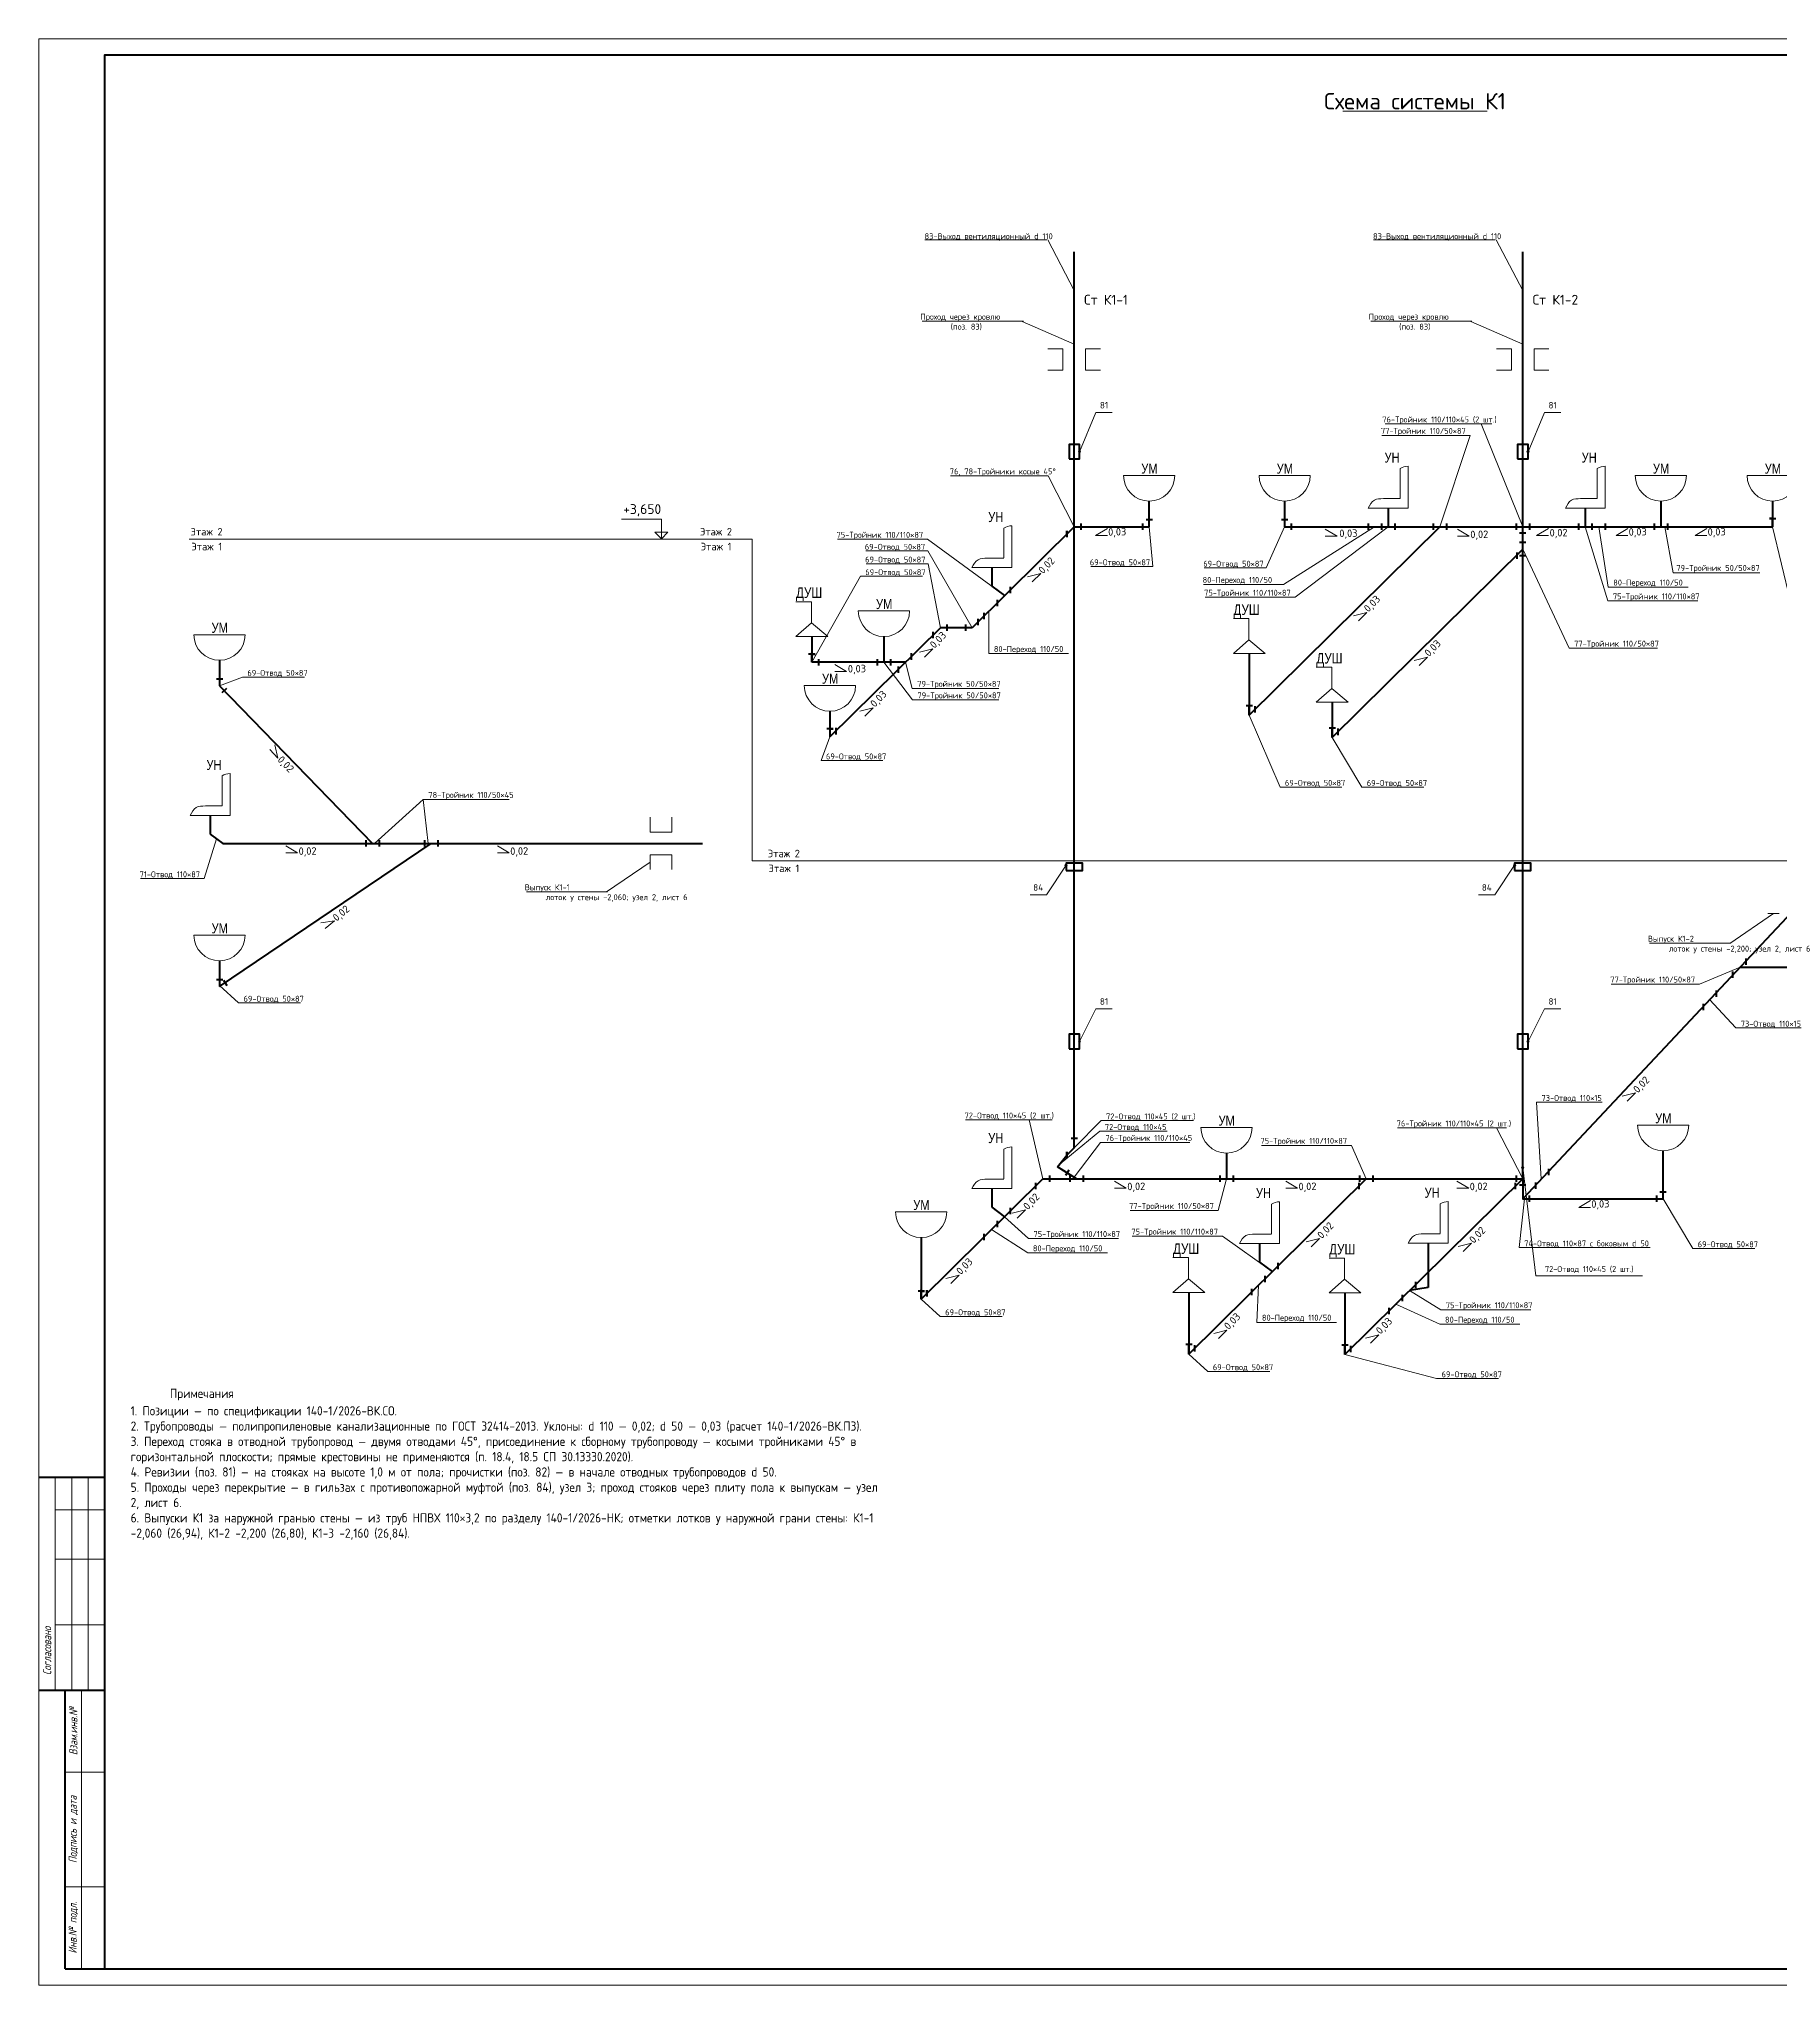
# Model space of a CAD drawing. Header units: millimetres. Extents: x 96542 to 165924, y -51527 to -2522.
# Drawn here: x 96542 to 140360, y -51527 to -2522 of the extents above; entities that cross this region are included whole.
import ezdxf
from ezdxf.enums import TextEntityAlignment as Align

# ---------------------------------------------------------------- set-up
doc = ezdxf.new("R2010")
doc.units = ezdxf.units.MM
doc.linetypes.add('DASHED', pattern=[19.05, 12.7, -6.35])
for name, color, linetype, lineweight in [('Text', 7, 'Continuous', 15), ('К1', 25, 'Continuous', 50), ('Оборудование', 19, 'Continuous', 13), ('Рамка', 7, 'Continuous', 50), ('Таблицы', 7, 'Continuous', 18), ('Текст', 28, 'Continuous', 25), ('Тонкие', 8, 'Continuous', 13)]:
    doc.layers.add(name, color=color, linetype=linetype, lineweight=lineweight)
doc.styles.add('GOST', font='isocpeur.ttf', dxfattribs={"width": 0.9})
doc.styles.add('GOST_I', font='isocpeur.ttf', dxfattribs={"width": 0.8})
doc.styles.add('ISOCPEUR', font='isocpeur.ttf', dxfattribs={"width": 0.65})
doc.styles.add('ВАНЯ', font='isocpeur.ttf', dxfattribs={"width": 0.8, "height": 250})

# ---------------------------------------------------------------- blocks, each defined once
blk = doc.blocks.new('Умывальник')
at = {"layer": 'Оборудование'}
blk.add_line((-256, 256), (256, 256), dxfattribs=at)
blk.add_arc((0, 256), 256, 180, 0, dxfattribs=at)
at = {"layer": 'Оборудование', "insert": (-80, 375), "char_height": 100, "width": 453.43, "attachment_point": 1, "style": 'ВАНЯ'}
blk.add_mtext('{\\fArial|b0|i0|c204|p34;УМ}', dxfattribs=at)
blk = doc.blocks.new('Унитаз')
at = {"layer": 'Оборудование'}
for p, q in [((24083, -22839), (24083, -23137)), ((24163, -22817), (24163, -23234)), ((23917, -23140), (24083, -23140)), ((24163, -23234), (23765, -23234))]:
    blk.add_line(p, q, dxfattribs=at)
blk.add_arc((24163, -22969), 152, 90, 121.3609, dxfattribs=at)
blk.add_spline([(23765, -23234), (23826, -23155), (23917, -23140)], degree=3, dxfattribs=at)
at = {"layer": 'Оборудование', "insert": (23927, -22679), "char_height": 100, "width": 447.68, "attachment_point": 1, "style": 'ВАНЯ'}
blk.add_mtext('{\\fArial|b0|i0|c204|p34;УН}', dxfattribs=at)
blk = doc.blocks.new('Душ')
at = {"layer": 'Оборудование'}
for p, q in [((15448, -35911), (14824, -35911)), ((15448, -36758), (15448, -35911)), ((15448, -35911), (15448, -35911)), ((14824, -37304), (15448, -36758)), ((16095, -37304), (14824, -37304)), ((16095, -37304), (15448, -36758))]:
    blk.add_line(p, q, dxfattribs=at)
at = {"layer": 'Оборудование', "insert": (14827, -35343), "char_height": 420, "width": 578.01, "attachment_point": 1, "style": 'ВАНЯ'}
blk.add_mtext('{\\fArial|b0|i0|c204|p34;ДУШ}', dxfattribs=at)

msp = doc.modelspace()

# ---------------------------------------------------------------- linework, layer by layer
at = {"layer": 'Text'}
for p, q in [((129377, -4337), (133007, -4337)), ((122326, -10862), (122326, -10322)), ((122896, -10862), (122896, -10322)), ((134189, -10862), (134189, -10322)), ((122744, -12917), (123156, -11927)), ((123156, -11927), (123569, -11927)), ((134038, -12917), (134451, -11927)), ((134451, -11927), (134863, -11927)), ((111214, -14616), (112217, -14616)), ((112217, -15112), (112217, -14616)), ((112217, -15112), (112052, -14946)), ((112052, -14946), (112382, -14946)), ((112217, -15112), (112382, -14946)), ((123151, -15022), (123449, -14849)), ((123151, -15022), (123448, -15024)), ((129229, -15043), (128932, -15041)), ((129229, -15043), (128933, -14866)), ((132560, -15043), (132263, -14866)), ((132560, -15043), (132263, -15041)), ((134255, -15022), (134554, -14849)), ((134255, -15022), (134552, -15024)), ((136257, -15022), (136555, -14849)), ((136257, -15022), (136554, -15024)), ((138246, -15022), (138544, -14849)), ((138246, -15022), (138543, -15024)), ((121767, -15987), (121433, -16071)), ((121767, -15987), (121556, -16196)), ((129979, -16969), (129644, -17053)), ((129979, -16969), (129767, -17177)), ((119051, -17883), (118716, -17966)), ((119051, -17883), (118839, -18091)), ((131505, -18089), (131171, -18173)), ((131505, -18089), (131294, -18297)), ((116880, -18454), (116584, -18277)), ((116880, -18454), (116584, -18452)), ((117551, -19366), (117216, -19450)), ((117551, -19366), (117339, -19574)), ((102555, -20631), (102354, -20412)), ((102555, -20631), (102483, -20294)), ((112476, -22495), (111936, -22495)), ((103055, -23018), (102758, -23016)), ((103055, -23018), (102759, -22841)), ((108384, -23018), (108087, -23016)), ((108384, -23018), (108088, -22841)), ((112476, -23065), (111936, -23065)), ((122406, -23328), (121911, -24071)), ((133700, -23328), (133205, -24071)), ((121498, -24071), (121911, -24071)), ((132792, -24071), (133205, -24071)), ((103984, -24732), (103643, -24783)), ((103984, -24732), (103753, -24919)), ((140075, -24547), (140360, -24547)), ((122744, -27767), (123156, -26942)), ((123156, -26942), (123569, -26942)), ((134038, -27767), (134451, -26942)), ((134451, -26942), (134863, -26942)), ((136744, -29062), (136409, -29146)), ((136744, -29062), (136532, -29270)), ((123922, -31461), (123626, -31284)), ((128233, -31461), (127937, -31284)), ((132545, -31461), (132248, -31284)), ((133906, -30943), (134236, -33666)), ((123922, -31461), (123625, -31460)), ((128233, -31461), (127936, -31460)), ((132545, -31461), (132248, -31460)), ((135317, -31946), (135615, -31772)), ((121384, -32005), (121049, -32089)), ((121384, -32005), (121172, -32214)), ((135317, -31946), (135613, -31947)), ((128789, -32731), (128455, -32814)), ((128789, -32731), (128578, -32939)), ((132614, -32847), (132279, -32931)), ((132614, -32847), (132402, -33056)), ((119717, -33654), (119382, -33738)), ((119717, -33654), (119505, -33862)), ((134236, -33666), (136922, -33666)), ((126457, -35037), (126123, -35121)), ((126457, -35037), (126246, -35245)), ((130282, -35154), (129947, -35238)), ((130282, -35154), (130070, -35362))]:
    msp.add_line(p, q, dxfattribs=at)
at = {"layer": 'Text', "linetype": 'DASHED'}
for p, q in [((100322, -15115), (114500, -15115)), ((114500, -15115), (114500, -23217)), ((114500, -23217), (163701, -23217))]:
    msp.add_line(p, q, dxfattribs=at)
at = {"layer": 'Text'}
for points in [[(118853, -7585), (121920, -7585)], [(122611, -8858), (121946, -7585)], [(130146, -7585), (133213, -7585)], [(133904, -8858), (133239, -7585)], [(118785, -9632), (121332, -9632)], [(122611, -10209), (121304, -9634)], [(130078, -9632), (132625, -9632)], [(133904, -10209), (132596, -9634)], [(121951, -10322), (122326, -10322), (122326, -10862), (121951, -10862)], [(123271, -10322), (122896, -10322), (122896, -10862), (123271, -10862)], [(133244, -10322), (133619, -10322), (133619, -10862), (133244, -10862)], [(134564, -10322), (134189, -10322), (134189, -10862), (134564, -10862)], [(130443, -12213), (133131, -12213)], [(133904, -14805), (132858, -12213)], [(130357, -12504), (132581, -12504)], [(131815, -14805), (132581, -12504)], [(119499, -13525), (121952, -13525)], [(122611, -14805), (121952, -13525)], [(116649, -15122), (118917, -15122)], [(120857, -16540), (118917, -15122)], [(124500, -14805), (124590, -15807)], [(127910, -14805), (127447, -15842)], [(130170, -14805), (127877, -16261)], [(130516, -14805), (128174, -16581)], [(135480, -14805), (136049, -16672)], [(135819, -14805), (136057, -16329)], [(137480, -14805), (137694, -15963)], [(140198, -14804), (140644, -16688)], [(117365, -15416), (118925, -15416)], [(120040, -17348), (118925, -15416)], [(133904, -15369), (135072, -17861)], [(116004, -18216), (117227, -16054)], [(117227, -16054), (118787, -16054)], [(117372, -15737), (118932, -15737)], [(119240, -17348), (118932, -15737)], [(123030, -15807), (124590, -15807)], [(125887, -15842), (127447, -15842)], [(137694, -15963), (139872, -15963)], [(125867, -16261), (127877, -16261)], [(125905, -16581), (128174, -16581)], [(136057, -16329), (138067, -16329)], [(120460, -16932), (120460, -18001)], [(136049, -16672), (138318, -16672)], [(120460, -18001), (122470, -18001)], [(135072, -17861), (137296, -17861)], [(101090, -18815), (101666, -18590)], [(101666, -18590), (103226, -18590)], [(117820, -18216), (118537, -19165)], [(118362, -18216), (118533, -18875)], [(118533, -18875), (120712, -18875)], [(118537, -19165), (120715, -19165)], [(127018, -19549), (127794, -21359)], [(116460, -20097), (116236, -20694)], [(129107, -20113), (129854, -21363)], [(116236, -20694), (117796, -20694)], [(127794, -21359), (129354, -21359)], [(129854, -21363), (131414, -21363)], [(104993, -22780), (106215, -21670)], [(106215, -21670), (108380, -21670)], [(106345, -22780), (106215, -21670)], [(111936, -22120), (111936, -22495), (112476, -22495), (112476, -22120)], [(101012, -22662), (100706, -23663)], [(111936, -23253), (110838, -24001)], [(111936, -23440), (111936, -23065), (112476, -23065), (112476, -23440)], [(99101, -23663), (100706, -23663)], [(108817, -23999), (110858, -23999)], [(140218, -24547), (139120, -25296)], [(137098, -25294), (139139, -25294)], [(139376, -25898), (138357, -26320)], [(101090, -26359), (101570, -26796)], [(136133, -26320), (138357, -26320)], [(101570, -26796), (103130, -26796)], [(138612, -26712), (139268, -27425)], [(139268, -27425), (140920, -27425)], [(134250, -29295), (135903, -29295)], [(134373, -31229), (134250, -29295)], [(119873, -29736), (122055, -29736)], [(121823, -31224), (121478, -29736)], [(122611, -30444), (123286, -29759)], [(123286, -29759), (125618, -29759)], [(122255, -30846), (123255, -30026)], [(122613, -31187), (123270, -30307)], [(123255, -30026), (124953, -30026)], [(123270, -30307), (125519, -30307)], [(127323, -30382), (129591, -30382)], [(129962, -31224), (129591, -30382)], [(130755, -29943), (133495, -29943)], [(133904, -31224), (133245, -29943)], [(126445, -31224), (126240, -32021)], [(133948, -31728), (133813, -32958)], [(137440, -31728), (138187, -32978)], [(120857, -32179), (121457, -32727)], [(124016, -32021), (126240, -32021)], [(120527, -32504), (121443, -33092)], [(121457, -32727), (123726, -32727)], [(124073, -32667), (126342, -32667)], [(127597, -33562), (126342, -32667)], [(121443, -33092), (123453, -33092)], [(133813, -32958), (137110, -32958)], [(138187, -32978), (139747, -32978)], [(118758, -34255), (119238, -34691)], [(127251, -33904), (127209, -34839)], [(131057, -34039), (131841, -34521)], [(119238, -34691), (120798, -34691)], [(130711, -34382), (131821, -34889)], [(131841, -34521), (134110, -34521)], [(127209, -34839), (129219, -34839)], [(131821, -34889), (133831, -34889)], [(125498, -35638), (125979, -36074)], [(129427, -35651), (131737, -36253)], [(125979, -36074), (127539, -36074)], [(131737, -36253), (133297, -36253)]]:
    msp.add_lwpolyline(points, dxfattribs=at)
for centre in [(122744, -12917), (134038, -12917), (122406, -23328), (133700, -23328), (122744, -27767), (134038, -27767), (133906, -30943)]:
    msp.add_circle(centre, 28.9, dxfattribs=at)
at = {"layer": 'К1'}
for p, q in [((122611, -30444), (122611, -7879)), ((133904, -31224), (133904, -7879)), ((122611, -13426), (122611, -13426)), ((124500, -14805), (124500, -14159)), ((127910, -14159), (127910, -14805)), ((137383, -14159), (137383, -14805)), ((140198, -14159), (140198, -14804)), ((124580, -14635), (124420, -14635)), ((127990, -14635), (127830, -14635)), ((130516, -14334), (130516, -14805)), ((135480, -14334), (135480, -14805)), ((140198, -14599), (140118, -14599)), ((140118, -14599), (140278, -14599)), ((140198, -14804), (140198, -14569)), ((140198, -14805), (140198, -14599)), ((122611, -14805), (120040, -17348)), ((122424, -14991), (122424, -14911)), ((122424, -14911), (122424, -15071)), ((122424, -14991), (122424, -15071)), ((122611, -14805), (124500, -14805)), ((122779, -14725), (122779, -14885)), ((124332, -14725), (124332, -14885)), ((131815, -14805), (127018, -19549)), ((127910, -14805), (138251, -14805)), ((127910, -14805), (140198, -14805)), ((128077, -14725), (128077, -14885)), ((130014, -14725), (130014, -14885)), ((130349, -14725), (130349, -14885)), ((130349, -14725), (130349, -14885)), ((130684, -14725), (130684, -14885)), ((131648, -14725), (131648, -14885)), ((131983, -14725), (131983, -14885)), ((133737, -14725), (133737, -14885)), ((133984, -14970), (133824, -14970)), ((133984, -14970), (133824, -14970)), ((134072, -14725), (134072, -14885)), ((135313, -14725), (135313, -14885)), ((135648, -14725), (135648, -14885)), ((135648, -14725), (135648, -14885)), ((135983, -14725), (135983, -14885)), ((137215, -14725), (137215, -14885)), ((137550, -14725), (137550, -14885)), ((133904, -15369), (129107, -20113)), ((133757, -15457), (133757, -15617)), ((133984, -15204), (133824, -15204)), ((133984, -15204), (133824, -15204)), ((133984, -15534), (133824, -15534)), ((133984, -15534), (133824, -15534)), ((120537, -15833), (120537, -16304)), ((120537, -16304), (120857, -16540)), ((120669, -16646), (120669, -16806)), ((121002, -16317), (121002, -16477)), ((120185, -17125), (120185, -17285)), ((120336, -16975), (120336, -17135)), ((116004, -17571), (116004, -18215)), ((119240, -17348), (116460, -20097)), ((117820, -17571), (117820, -18216)), ((119052, -17454), (119052, -17614)), ((120040, -17348), (119240, -17348)), ((119407, -17268), (119407, -17428)), ((119873, -17268), (119873, -17428)), ((116084, -18010), (115924, -18010)), ((116004, -18215), (116004, -17980)), ((116004, -18216), (116004, -18010)), ((116004, -18010), (116084, -18010)), ((118506, -17993), (118506, -18153)), ((127018, -17998), (127018, -19549)), ((101090, -18169), (101090, -18815)), ((118362, -18216), (116004, -18216)), ((116171, -18136), (116171, -18296)), ((117653, -18136), (117653, -18296)), ((117988, -18136), (117988, -18296)), ((118174, -18322), (118174, -18482)), ((101170, -18645), (101010, -18645)), ((101090, -18815), (104943, -22780)), ((101264, -18879), (101149, -18990)), ((116460, -19451), (116460, -20097)), ((127098, -19312), (126938, -19312)), ((127018, -19549), (127018, -19314)), ((127163, -19326), (127163, -19486)), ((129107, -19220), (129107, -20113)), ((116540, -19892), (116380, -19892)), ((116460, -19892), (116540, -19892)), ((116605, -19873), (116605, -20033)), ((129187, -19876), (129027, -19876)), ((129107, -20113), (129107, -19878)), ((129252, -19890), (129252, -20050)), ((100852, -22073), (100852, -22544)), ((100852, -22544), (101172, -22780)), ((101090, -26382), (106416, -22780)), ((101172, -22780), (113254, -22780)), ((104776, -22700), (104776, -22860)), ((105111, -22700), (105111, -22860)), ((106249, -22700), (106249, -22860)), ((106584, -22700), (106584, -22860)), ((141491, -23645), (133904, -31728)), ((101090, -25736), (101090, -26382)), ((139376, -25898), (142802, -25898)), ((139521, -25675), (139521, -25835)), ((101170, -26212), (101010, -26212)), ((101188, -26224), (101274, -26359)), ((139188, -26004), (139188, -26164)), ((138447, -26819), (138447, -26979)), ((138779, -26479), (138779, -26639)), ((122691, -30206), (122531, -30206)), ((122194, -30925), (122424, -30629)), ((122611, -30444), (122424, -30629)), ((122424, -30629), (122424, -30549)), ((122424, -30549), (122424, -30709)), ((122424, -30629), (122424, -30709)), ((126445, -30578), (126445, -31224)), ((137440, -31728), (137440, -30518)), ((121823, -31224), (118758, -34255)), ((121635, -31329), (121635, -31489)), ((121823, -31224), (133904, -31224)), ((121990, -31144), (121990, -31304)), ((122671, -31224), (122194, -30925)), ((122473, -31005), (122388, -31141)), ((122504, -31144), (122504, -31304)), ((122839, -31144), (122839, -31304)), ((129962, -31224), (125498, -35638)), ((126278, -31144), (126278, -31304)), ((126613, -31144), (126613, -31304)), ((133904, -31224), (129427, -35651)), ((129774, -31329), (129774, -31489)), ((129794, -31144), (129794, -31304)), ((130129, -31144), (130129, -31304)), ((133716, -31329), (133716, -31489)), ((133737, -31144), (133737, -31304)), ((133904, -31224), (133904, -31728)), ((134226, -31317), (134226, -31477)), ((134558, -30977), (134558, -31137)), ((120537, -31472), (120537, -31942)), ((133984, -31389), (133824, -31389)), ((133984, -31389), (133824, -31389)), ((133900, -31728), (137440, -31728)), ((134068, -31648), (134068, -31808)), ((137273, -31648), (137273, -31808)), ((137520, -31559), (137360, -31559)), ((120537, -31942), (120857, -32179)), ((120669, -32284), (120669, -32444)), ((121002, -31956), (121002, -32116)), ((118758, -32704), (118758, -34255)), ((120336, -32613), (120336, -32773)), ((127277, -32855), (127277, -33325)), ((131525, -32848), (131525, -33959)), ((127277, -33325), (127597, -33562)), ((127409, -33667), (127409, -33827)), ((127742, -33339), (127742, -33499)), ((118838, -34050), (118678, -34050)), ((118758, -34255), (118758, -34020)), ((118758, -34255), (118758, -34050)), ((118758, -34050), (118838, -34050)), ((118902, -34111), (118902, -34031)), ((118902, -34031), (118902, -34191)), ((118902, -34111), (118902, -34191)), ((125498, -34087), (125498, -35638)), ((127077, -33996), (127077, -34156)), ((129427, -34100), (129427, -35651)), ((130869, -34145), (130869, -34305)), ((131525, -33959), (131057, -34039)), ((131202, -33816), (131202, -33976)), ((130536, -34474), (130536, -34634)), ((125578, -35401), (125418, -35401)), ((125498, -35638), (125498, -35403)), ((125643, -35414), (125643, -35574)), ((129507, -35414), (129347, -35414)), ((129427, -35651), (129427, -35416)), ((129572, -35428), (129572, -35588))]:
    msp.add_line(p, q, dxfattribs=at)
for points in [[(122480, -13098), (122744, -13098), (122744, -12736), (122480, -12736)], [(133774, -13098), (134038, -13098), (134038, -12736), (133774, -12736)], [(122406, -23460), (122818, -23460), (122818, -23279), (122406, -23279)], [(133700, -23460), (134112, -23460), (134112, -23279), (133700, -23279)], [(122480, -27948), (122744, -27948), (122744, -27586), (122480, -27586)], [(133774, -27948), (134038, -27948), (134038, -27586), (133774, -27586)]]:
    msp.add_lwpolyline(points, close=True, dxfattribs=at)
at = {"layer": 'Рамка', "lineweight": 50}
msp.add_lwpolyline([(98192, -51114), (165512, -51114), (165512, -2934), (98192, -2934)], close=True, dxfattribs=at)
at = {"layer": 'Таблицы', "lineweight": 50}
for p, q in [((96542, -38740), (98192, -38740)), ((96542, -44102), (98192, -44102)), ((97202, -51114), (97202, -44102)), ((97202, -51114), (98192, -51114))]:
    msp.add_line(p, q, dxfattribs=at)
at = {"layer": 'Таблицы'}
for p, q in [((96954, -44102), (96954, -38740)), ((97367, -44102), (97367, -38740)), ((97780, -44102), (97780, -38740)), ((96954, -39564), (98192, -39564)), ((96954, -40802), (98192, -40802)), ((96954, -42452), (98192, -42452)), ((97614, -51114), (97614, -44102)), ((97202, -46164), (98192, -46164)), ((97202, -49052), (98192, -49052))]:
    msp.add_line(p, q, dxfattribs=at)
at = {"layer": 'Тонкие'}
msp.add_lwpolyline([(96542, -51527), (165924, -51527), (165924, -2522), (96542, -2522)], close=True, dxfattribs=at)

# ---------------------------------------------------------------- block references
at = {"layer": 'Text'}
for name, p, xscale, yscale, zscale in [('Унитаз', (70127, 44215), 2.52, 2.52, 2.52), ('Унитаз', (75091, 44215), 2.52, 2.52, 2.52), ('Унитаз', (60148, 42716), 2.52, 2.52, 2.52), ('Душ', (106264, 5931), 0.63, 0.63, 0.63), ('Душ', (117279, 5504), 0.63, 0.63, 0.63), ('Душ', (119367, 4282), 0.63, 0.63, 0.63), ('Унитаз', (40463, 36476), 2.52, 2.52, 2.52), ('Унитаз', (60148, 27078), 2.52, 2.52, 2.52), ('Унитаз', (66888, 25695), 2.52, 2.52, 2.52), ('Унитаз', (71136, 25701), 2.52, 2.52, 2.52), ('Душ', (115758, -10585), 0.63, 0.63, 0.63), ('Душ', (119688, -10598), 0.63, 0.63, 0.63)]:
    msp.add_blockref(name, p, dxfattribs=dict(at, xscale=xscale, yscale=yscale, zscale=zscale))
at = {"layer": 'Оборудование', "xscale": 2.52, "yscale": 2.52, "zscale": 2.52}
for p in [(124500, -14159), (127910, -14159), (137383, -14159), (140198, -14159), (117820, -17571), (101090, -18169), (116460, -19451), (101090, -25736), (126445, -30578), (137440, -30518), (118758, -32704)]:
    msp.add_blockref('Умывальник', p, dxfattribs=at)

# ---------------------------------------------------------------- texts
at = {"layer": 'Text', "style": 'ISOCPEUR'}
for s, height, p in [('83-Выход вентиляционный d 110', 150, (118843, -7566)), ('83-Выход вентиляционный d 110', 150, (130136, -7566)), ('Проход через кровлю', 150, (118735, -9592)), ('(поз. 83)', 150, (119501, -9842)), ('Проход через кровлю', 150, (130028, -9592)), ('(поз. 83)', 150, (130794, -9842)), ('76-Тройник 110/110×45 (2 шт.)', 150, (130368, -12180)), ('77-Тройник 110/50×87', 150, (130335, -12467)), ('76, 78-Тройники косые 45°', 150, (119477, -13487)), ('Этаж 2', 189, (100360, -15026)), ('Этаж 2', 189, (113187, -15026)), ('75-Тройник 110/110×87', 150, (116626, -15084)), ('Этаж 1', 189, (100380, -15399)), ('Этаж 1', 189, (113206, -15399)), ('69-Отвод 50×87', 150, (117339, -15386)), ('69-Отвод 50×87', 150, (117346, -15707)), ('69-Отвод 50×87', 150, (123004, -15777)), ('69-Отвод 50×87', 150, (125861, -15812)), ('69-Отвод 50×87', 150, (117350, -16024)), ('80-Переход 110/50', 150, (125844, -16219)), ('80-Переход 110/50', 150, (136184, -16286)), ('79-Тройник 50/50×87', 150, (137774, -15918)), ('75-Тройник 110/110×87', 150, (125882, -16543)), ('75-Тройник 110/110×87', 150, (136176, -16634)), ('80-Переход 110/50', 150, (120587, -17959)), ('77-Тройник 110/50×87', 150, (135199, -17823)), ('69-Отвод 50×87', 150, (101790, -18560)), ('79-Тройник 50/50×87', 150, (118660, -18837)), ('79-Тройник 50/50×87', 150, (118664, -19127)), ('69-Отвод 50×87', 150, (116360, -20664)), ('78-Тройник 110/50×45', 150, (106348, -21633)), ('69-Отвод 50×87', 150, (127917, -21329)), ('69-Отвод 50×87', 150, (129978, -21333)), ('Этаж 2', 189, (114896, -23128)), ('71-Отвод 110×87', 150, (99078, -23633)), ('Этаж 1', 189, (114915, -23501)), ('Выпуск К1-1', 150, (108775, -23959)), ('лоток у стены -2,060; узел 2, лист 6', 150, (109302, -24209)), ('Выпуск К1-2', 150, (137056, -25254)), ('лоток у стены -2,200; узел 2, лист 6', 150, (137583, -25504)), ('77-Тройник 110/50×87', 150, (136110, -26282)), ('69-Отвод 50×87', 150, (101694, -26766)), ('73-Отвод 110×15', 150, (139395, -27395)), ('73-Отвод 110×15', 150, (134378, -29265)), ('72-Отвод 110×45 (2 шт.)', 150, (119850, -29706)), ('72-Отвод 110×45', 150, (123383, -29996)), ('72-Отвод 110×45 (2 шт.)', 150, (123413, -29729)), ('76-Тройник 110/110×45 (2 шт.)', 150, (130732, -29906)), ('76-Тройник 110/110×45', 150, (123397, -30270)), ('75-Тройник 110/110×87', 150, (127300, -30344)), ('77-Тройник 110/50×87', 150, (123993, -31983)), ('75-Тройник 110/110×87', 150, (121585, -32690)), ('75-Тройник 110/110×87', 150, (124051, -32629)), ('74-Отвод 110×87 с боковым d 50', 150, (133941, -32928)), ('69-Отвод 50×87', 150, (138311, -32948)), ('80-Переход 110/50', 150, (121570, -33050)), ('69-Отвод 50×87', 150, (119362, -34661)), ('80-Переход 110/50', 150, (127337, -34797)), ('80-Переход 110/50', 150, (131948, -34847)), ('75-Тройник 110/110×87', 150, (131969, -34483)), ('69-Отвод 50×87', 150, (126102, -36044)), ('69-Отвод 50×87', 150, (131861, -36223))]:
    msp.add_text(s, height=height, dxfattribs=at).set_placement(p)
for s, rotation, p in [('0,03', 0.9676, (123467, -15031)), ('0,03', 0.9676, (129289, -15068)), ('0,02', 0.9676, (132586, -15095)), ('0,02', 0.9676, (134583, -15053)), ('0,03', 0.9676, (136573, -15031)), ('0,03', 0.9676, (138562, -15031)), ('0,02', 45.8564, (121823, -16006)), ('0,03', 45.8564, (130017, -16971)), ('0,03', 45.8564, (119089, -17884)), ('0,03', 45.8564, (131544, -18091)), ('0,03', 0.9676, (116913, -18477)), ('0,03', 45.8564, (117589, -19367)), ('0,02', -46.0995, (102535, -20686)), ('0,02', 0.9676, (103082, -23070)), ('0,02', 0.9676, (108411, -23070)), ('0,02', 40.2548, (104038, -24756)), ('0,02', 45.8564, (136800, -29080)), ('0,02', 0.9676, (123949, -31514)), ('0,02', 0.9676, (128260, -31514)), ('0,02', 0.9676, (132571, -31514)), ('0,02', 45.8564, (121440, -32023)), ('0,03', 0.9676, (135633, -31954)), ('0,02', 45.8564, (128845, -32749)), ('0,02', 45.8564, (132670, -32866)), ('0,03', 45.8564, (119755, -33655)), ('0,03', 45.8564, (126496, -35039)), ('0,03', 45.8564, (130320, -35155))]:
    msp.add_text(s, height=189, rotation=rotation, dxfattribs=at).set_placement(p)
at = {"layer": 'Текст', "style": 'GOST'}
msp.add_text('Схема системы К1', height=412.5, dxfattribs=at).set_placement((131192, -4090), align=Align.MIDDLE_CENTER)
for s, p in [('Ст К1-1', (122860, -9287)), ('Ст К1-2', (134154, -9287)), ('+3,650', (111255, -14559))]:
    msp.add_text(s, height=247.5, dxfattribs=at).set_placement(p, align=Align.BOTTOM_LEFT)
for s, height, p in [('81', 165, (123363, -11878)), ('81', 165, (134657, -11878)), ('84', 165, (121704, -24021)), ('84', 165, (132999, -24021)), ('81', 165, (123363, -26892)), ('81', 165, (134657, -26892)), ('72-Отвод 110×45 (2 шт.)', 148.5, (135579, -33616))]:
    msp.add_text(s, height=height, dxfattribs=at).set_placement(p, align=Align.BOTTOM_CENTER)
at = {"layer": 'Текст', "char_height": 231, "width": 18975, "attachment_point": 1, "style": 'GOST'}
for s, insert in [('Примечания', (99842, -36512)), ('1. Позиции — по спецификации 140-1/2026-ВК.СО.\\P2. Трубопроводы — полипропиленовые канализационные по ГОСТ 32414-2013. Уклоны: d 110 — 0,02; d 50 — 0,03 (расчет 140-1/2026-ВК.П3).\\P3. Переход стояка в отводной трубопровод — двумя отводами 45°, присоединение к сборному трубопроводу — косыми тройниками 45° в горизонтальной плоскости; прямые крестовины не применяются (п. 18.4, 18.5 СП 30.13330.2020).\\P4. Ревизии (поз. 81) — на стояках на высоте 1,0 м от пола; прочистки (поз. 82) — в начале отводных трубопроводов d 50.\\P5. Проходы через перекрытие — в гильзах с противопожарной муфтой (поз. 84), узел 3; проход стояков через плиту пола к выпускам — узел 2, лист 6.\\P6. Выпуски К1 за наружной гранью стены — из труб НПВХ 110×3,2 по разделу 140-1/2026-НК; отметки лотков у наружной грани стены: К1-1 -2,060 (26,94), К1-2 -2,200 (26,80), К1-3 -2,160 (26,84).', (98852, -36951))]:
    msp.add_mtext(s, dxfattribs=dict(at, insert=insert))
at = {"layer": 'Текст', "char_height": 206.25, "attachment_point": 5, "rotation": 90, "style": 'GOST_I'}
for s, insert in [('{\\W0.8;\\Q15;Согласовано}', (96748, -43112)), ('{\\W0.8;\\Q15;Взам.инв.№}', (97408, -45133)), ('{\\W0.8;\\Q15;Подпись и дата}', (97408, -47608)), ('{\\W0.8;\\Q15;Инв.№ подл.}', (97408, -50083))]:
    msp.add_mtext(s, dxfattribs=dict(at, insert=insert))

doc.saveas('drawing.dxf')
